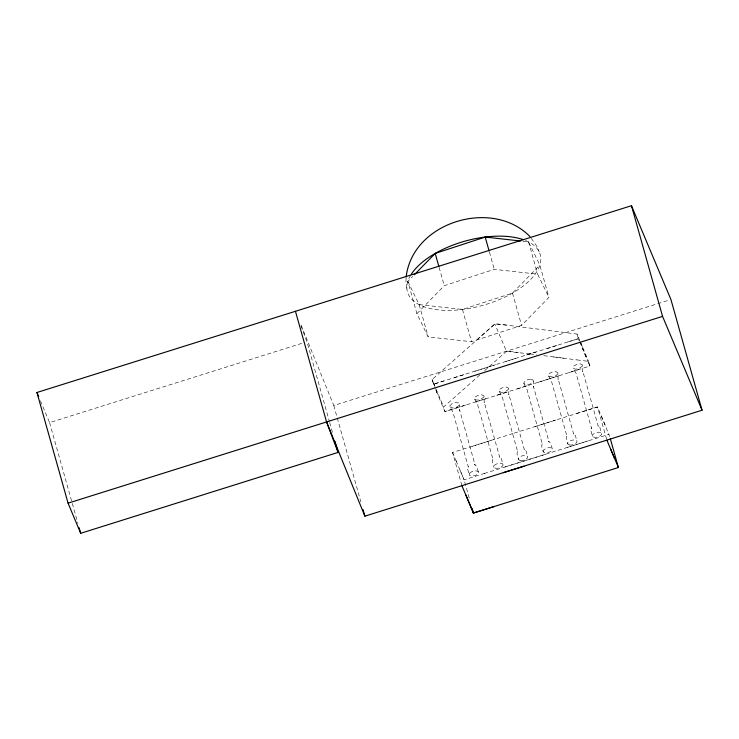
<?xml version="1.0" encoding="UTF-8"?>
<svg xmlns="http://www.w3.org/2000/svg" width="739" height="739" viewBox="0 0 739 739"><rect width="100%" height="100%" fill="white"/><g stroke="black" fill="none" stroke-linecap="round" stroke-linejoin="round"><path stroke-width="0.55" stroke-dasharray="3.69 2.77" d="M406.108 278.197L405.933 282.76L406.884 288.312M582.591 365.925L578.886 368.706L575.228 369.158L573.085 368.059L573.713 366.054L576.743 364.318L580.411 363.865L582.544 364.964L582.757 371.634L582.72 370.95L598.276 426.283L597.731 425.775L599.976 427.742L601.528 433.276A4.767 2.3 -15.7 0 1 599.68 436.139A4.785 2.309 -15.7 0 1 592.466 436.25L590.914 430.717L591.542 427.798L591.579 428.481L576.023 373.14L573.085 368.059M557.954 373.666L555.977 375.689L552.356 376.872L549.216 376.521L548.449 375.8L549.077 373.795L552.107 372.059L555.765 371.606L557.908 372.705L558.111 379.366L558.084 378.691L573.64 434.024L573.094 433.516L575.339 435.483L576.891 441.017M484.036 396.889L480.332 399.67L476.673 400.122L474.53 399.023L475.159 397.019L478.188 395.282L481.846 394.829L483.99 395.928L484.202 402.589L484.165 401.914L499.721 457.256L499.176 456.739L501.421 458.707L503.019 465.164A4.776 2.309 -15.7 0 1 495.971 468.258A4.776 2.309 -15.7 0 1 495.758 464.351L497.421 463.621A4.776 2.309 -15.7 0 1 502.973 464.249M508.672 389.148L504.968 391.929L501.31 392.381L499.167 391.282L499.795 389.277L502.825 387.541L506.483 387.088L508.626 388.187L508.838 394.848L508.801 394.173L524.357 449.515L523.812 448.998L526.057 450.966L527.618 456.499M531.101 379.375A4.961 2.402 -15.7 0 1 533.29 381.426L531.341 383.43A4.961 2.402 -15.7 0 1 525.956 384.64L523.803 383.541L524.441 381.536L527.47 379.8L531.119 379.347M522.842 241.265L528.551 241.902L539.849 265.107L548.929 297.392L521.558 325.382L471.556 341.741L428.204 336.901L416.907 313.687L407.826 281.411L412.658 276.469M416.907 313.687L444.268 285.697L494.271 269.338L537.622 274.178L548.929 297.392M407.826 281.411L419.133 304.616L462.485 309.456L512.487 293.097L539.849 265.107M477.191 339.598L495.25 323.673L577.057 334.074L579.903 340.836M506.464 325.095L494.807 323.996L432.075 379.56L434.283 386.34M465.635 405.092L444.933 411.595L443.631 406.977L479.722 375.015M484.645 370.655L506.788 351.034L518.455 352.466M40.433 400.806L49.578 422.616L304.773 342.425M301.059 325.049L333.769 405.499L669.839 299.886M579.117 340.513L578.351 338.684L433.396 384.234L443.742 380.982M461.912 485.689L452.573 452.48L493.994 439.465M514.141 433.146L597.537 406.94L609.693 436.509M484.11 473.56L609.075 434.301M454.106 377.721L464.452 374.47M474.808 371.218L495.518 364.715M505.873 361.463L516.228 358.212M526.584 354.951L536.939 351.699M547.294 348.448L557.64 345.196M568.005 341.935L578.351 338.684L579.237 340.79M475.99 401.831L486.345 398.58M496.7 395.328L507.056 392.076M517.411 388.816L527.766 385.573M538.121 382.312L558.823 375.809M569.178 372.558L579.533 369.306M472.443 446.236L514.704 432.971M534.99 426.588L555.839 420.038M576.688 413.489L597.537 406.94L606.867 440.139M484.821 473.339L464.11 479.842L455.843 460.231M504.959 467.011L546.657 453.912M567.506 447.363L588.355 440.813M529.891 353.916L536.523 354.757M543.802 355.681L576.956 359.902M530.149 353.944L506.474 351.321L494.807 323.996M553.511 356.928L565.206 358.406M576.891 359.893L588.577 361.38L589.888 366.045L444.933 411.595L434.726 387.393M449.894 406.764L452.028 407.863L453.801 407.836A4.988 2.411 -15.7 0 0 458.725 405.674A4.988 2.411 -15.7 0 0 458.577 402.949L455.436 402.598L451.825 403.78L449.839 405.813L449.894 406.764L452.822 411.845L468.378 467.187L468.341 466.512L467.722 469.413L469.274 474.946M531.267 238.318L537.096 246.641L539.174 251.879M523.803 383.541L526.75 388.622L542.306 443.963L542.269 443.28L541.632 446.199L543.193 451.732A4.776 2.309 -15.7 0 0 548.744 452.342A4.776 2.309 -15.7 0 0 552.255 448.758L550.703 443.224L548.458 441.257L548.994 441.774L533.438 386.432L533.475 387.107L533.318 381.407M548.449 375.8L551.386 380.881L566.942 436.222L566.905 435.539L566.268 438.458L567.829 443.991M499.167 391.282L502.104 396.372L517.66 451.705L517.623 451.021L516.995 453.931L518.556 459.473M474.53 399.023L477.468 404.113L493.015 459.446L492.987 458.762L492.359 461.672L493.911 467.205M580.318 341.815L588.577 361.38M579.681 341.843L589.888 366.045L587.967 361.491M586.045 356.928L582.203 347.81M601.38 416.057L605.223 425.184M434.938 386.349L432.075 379.56L433.285 382.414M435.927 388.705L443.631 406.977M452.573 452.48L456.416 461.607M459.981 470.041L464.11 479.842L469.718 499.767M580.9 343.173L582.812 347.727M434.005 384.132L434.772 385.961M435.705 389.702L437.239 393.351M301.022 325.991L306.971 341.741L329.372 421.424M577.057 334.074L578.351 338.684M528.551 241.902L537.622 274.178M512.487 293.097L521.558 325.382M489.43 252.119L494.271 269.338M462.485 309.456L471.556 341.741M439.132 267.407L444.268 285.697M478.336 471.99L476.775 466.457L474.54 464.48L475.085 464.997L459.529 409.655L459.566 410.33L459.399 404.63M419.133 304.616L428.204 336.901M333.769 405.499L360.835 501.79M329.677 422.532L333.104 434.708M49.578 422.616L77.891 523.332M543.193 451.732L543.793 449.811L546.703 448.139A4.776 2.309 -15.7 0 1 552.255 448.758M592.466 436.25L592.429 435.326A4.785 2.309 -15.7 0 1 596.881 432.417A4.785 2.309 -15.7 0 1 601.528 433.285M525.558 240.517A68.949 33.32 -15.7 0 1 485.495 304.57A68.949 33.32 -15.7 0 1 410.644 275.222M469.875 473.034A4.776 2.309 -15.7 0 0 471.325 475.999A4.785 2.309 -15.7 0 0 477.727 473.911A4.785 2.309 -15.7 0 0 476.286 470.937A4.776 2.309 -15.7 0 0 469.875 473.034M520.117 460.443A4.785 2.309 -15.7 0 0 527.664 457.423A4.785 2.309 -15.7 0 0 521.475 456.092A4.785 2.309 -15.7 0 0 520.117 460.443M569.39 444.961A4.776 2.309 -15.7 0 0 576.937 441.94A4.776 2.309 -15.7 0 0 570.757 440.61A4.776 2.309 -15.7 0 0 569.39 444.961"/><path stroke-width="1.11" d="M406.145 277.06C412.325 222.236 492.1 197.775 529.928 236.545M414.265 274.825L435.197 253.422L485.2 237.062L520.561 241.006M295.461 311.285L631.466 205.71L670.938 299.544L702.05 410.219L364.881 516.173L326.573 421.969L295.461 311.285L36.95 392.492L68.062 503.167L80.69 533.29L338.083 452.416L334.97 441.349M68.062 503.167L662.569 316.384L702.05 410.219M465.755 494.807L473.45 513.042L618.404 467.501L610.322 438.726M503.333 472.674L524.034 466.17M461.912 485.689L473.45 513.042L494.151 506.548M610.719 449.257L614.562 458.383M606.867 440.139L618.404 467.501M36.95 392.492L38.696 396.649M326.573 421.969L338.083 452.416M631.466 205.71L662.569 316.384M485.2 237.062L489.135 251.048M435.197 253.422L438.827 266.336M472.203 508.617L473.45 513.042M363.015 509.541L364.881 516.173M79.128 527.757L80.69 533.29M411.318 274.187A68.939 33.32 -15.7 0 1 523.397 239.704"/></g></svg>
